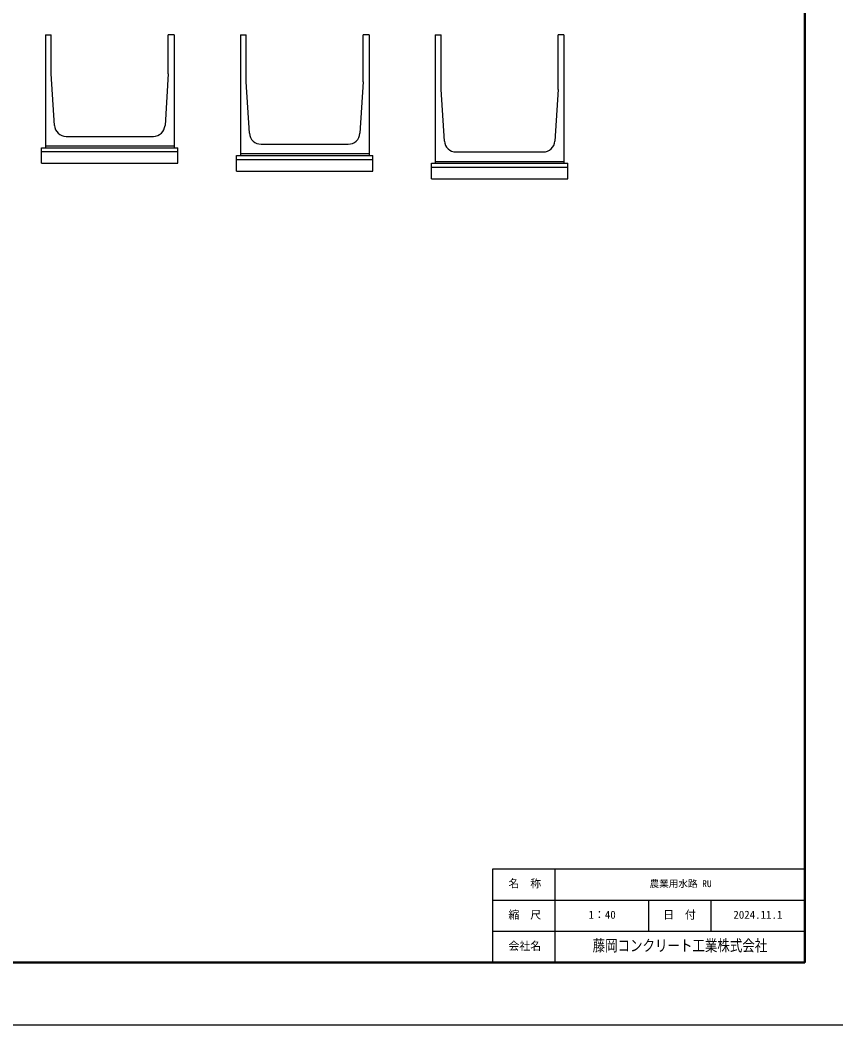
# Model space of a CAD drawing. Units: millimetres, scale not verified. Extents: x -33600 to 33600, y -11880 to 11880.
# Drawn here: x -10863 to -400, y -11880 to 1000 of the extents above; entities that cross this region are included whole.
import ezdxf
from ezdxf.enums import TextEntityAlignment as Align

# ---------------------------------------------------------------- set-up
doc = ezdxf.new("R2010")
doc.units = ezdxf.units.MM
doc.header["$LTSCALE"] = 40
for name, color, linetype, lineweight in [('0-1_Defpoints', 5, 'Continuous', 25), ('0-5_OUTLINE', 3, 'Continuous', 25), ('0-7_WAKU', 3, 'Continuous', 25), ('0-8_WAKU-LINE', 7, 'Continuous', 25)]:
    doc.layers.add(name, color=color, linetype=linetype, lineweight=lineweight)
doc.layers.add('0-9_WAKU-TXT', color=7, linetype='Continuous')
doc.styles.add('ＭＳ ゴシック', font='')
doc.styles.get('ＭＳ ゴシック').set_extended_font_data('MS Gothic')

msp = doc.modelspace()

# ---------------------------------------------------------------- linework, layer by layer
at = {"layer": '0-1_Defpoints'}
msp.add_lwpolyline([(-33600, -11880), (0, -11880), (0, 11880), (-33600, 11880)], close=True, dxfattribs=at)
at = {"layer": '0-5_OUTLINE'}
for p, q in [((-10538.17, 808.94), (-10463.17, 808.94)), ((-10538.17, 808.94), (-10538.17, -636.06)), ((-10463.17, 308.94), (-10463.17, 808.94)), ((-8888.17, 808.94), (-8963.17, 808.94)), ((-8963.17, 308.94), (-8963.17, 808.94)), ((-8888.17, 808.94), (-8888.17, -636.06)), ((-8038.17, 808.94), (-7963.17, 808.94)), ((-8038.17, 808.94), (-8038.17, -736.06)), ((-7963.17, 208.94), (-7963.17, 808.94)), ((-6388.17, 808.94), (-6463.17, 808.94)), ((-6463.17, 208.94), (-6463.17, 808.94)), ((-6388.17, 808.94), (-6388.17, -736.06)), ((-5538.17, 808.94), (-5463.17, 808.94)), ((-5538.17, 808.94), (-5538.17, -836.06)), ((-5463.17, 108.94), (-5463.17, 808.94)), ((-3888.17, 808.94), (-3963.17, 808.94)), ((-3963.17, 108.94), (-3963.17, 808.94)), ((-3888.17, 808.94), (-3888.17, -836.06)), ((-10421.96, -350.41), (-10463.17, 308.94)), ((-8963.17, 308.94), (-9004.38, -350.41)), ((-7921.96, -450.41), (-7963.17, 208.94)), ((-6463.17, 208.94), (-6504.38, -450.41)), ((-5421.96, -550.41), (-5463.17, 108.94)), ((-3963.17, 108.94), (-4004.38, -550.41)), ((-10272.25, -491.06), (-9154.09, -491.06)), ((-10588.17, -636.06), (-8838.17, -636.06)), ((-10588.17, -836.06), (-10588.17, -636.06)), ((-8888.17, -616.06), (-10538.17, -616.06)), ((-8838.17, -836.06), (-8838.17, -636.06)), ((-7772.25, -591.06), (-6654.09, -591.06)), ((-10588.17, -686.06), (-8838.17, -686.06)), ((-8088.17, -736.06), (-6338.17, -736.06)), ((-8088.17, -936.06), (-8088.17, -736.06)), ((-6388.17, -716.06), (-8038.17, -716.06)), ((-6338.17, -936.06), (-6338.17, -736.06)), ((-5272.25, -691.06), (-4154.09, -691.06)), ((-10588.17, -836.06), (-8838.17, -836.06)), ((-8088.17, -786.06), (-6338.17, -786.06)), ((-5588.17, -836.06), (-3838.17, -836.06)), ((-5588.17, -1036.06), (-5588.17, -836.06)), ((-5588.17, -886.06), (-3838.17, -886.06)), ((-3888.17, -816.06), (-5538.17, -816.06)), ((-3838.17, -1036.06), (-3838.17, -836.06)), ((-8088.17, -936.06), (-6338.17, -936.06)), ((-5588.17, -1036.06), (-3838.17, -1036.06))]:
    msp.add_line(p, q, dxfattribs=at)
for centre, start, end in [((-10272.25, -341.06), 183.57633, 270), ((-9154.09, -341.06), 270, 356.42367), ((-7772.25, -441.06), 183.57633, 270), ((-6654.09, -441.06), 270, 356.42367), ((-5272.25, -541.06), 183.57633, 270), ((-4154.09, -541.06), 270, 356.42367)]:
    msp.add_arc(centre, 150, start, end, dxfattribs=at)
at = {"layer": '0-7_WAKU'}
for p, q in [((-4800, -9880), (-800, -9880)), ((-4800, -11080), (-4800, -9880))]:
    msp.add_line(p, q, dxfattribs=at)
at = {"layer": '0-7_WAKU', "lineweight": 50}
msp.add_lwpolyline([(-32800, -11080), (-800, -11080), (-800, 11080), (-32800, 11080)], close=True, dxfattribs=at)
at = {"layer": '0-8_WAKU-LINE'}
for p, q in [((-4000, -11080), (-4000, -9880)), ((-4800, -10280), (-800, -10280)), ((-2800, -10680), (-2800, -10280)), ((-2000, -10680), (-2000, -10280)), ((-4800, -10680), (-800, -10680))]:
    msp.add_line(p, q, dxfattribs=at)

# ---------------------------------------------------------------- texts
at = {"layer": '0-9_WAKU-TXT', "style": 'ＭＳ ゴシック'}
for s, height, p in [('名\u3000称', 102.6, (-4600.19, -10150)), ('農業用水路 RU', 87.98, (-2790, -10140)), ('縮\u3000尺', 102.6, (-4600.19, -10550)), ('1：40', 102.6, (-3573.01, -10550)), ('日\u3000付', 102.6, (-2616.22, -10550)), ('2024.11.1', 102.6, (-1715, -10550)), ('会社名', 102.6, (-4600.19, -10950))]:
    msp.add_text(s, height=height, dxfattribs=at).set_placement(p, align=Align.BOTTOM_LEFT)
at = {"layer": '0-9_WAKU-TXT', "style": 'ＭＳ ゴシック', "width": 0.8}
msp.add_text('藤岡コンクリート工業株式会社', height=146.6, dxfattribs=at).set_placement((-3520, -10980), align=Align.BOTTOM_LEFT)

doc.saveas('drawing.dxf')
